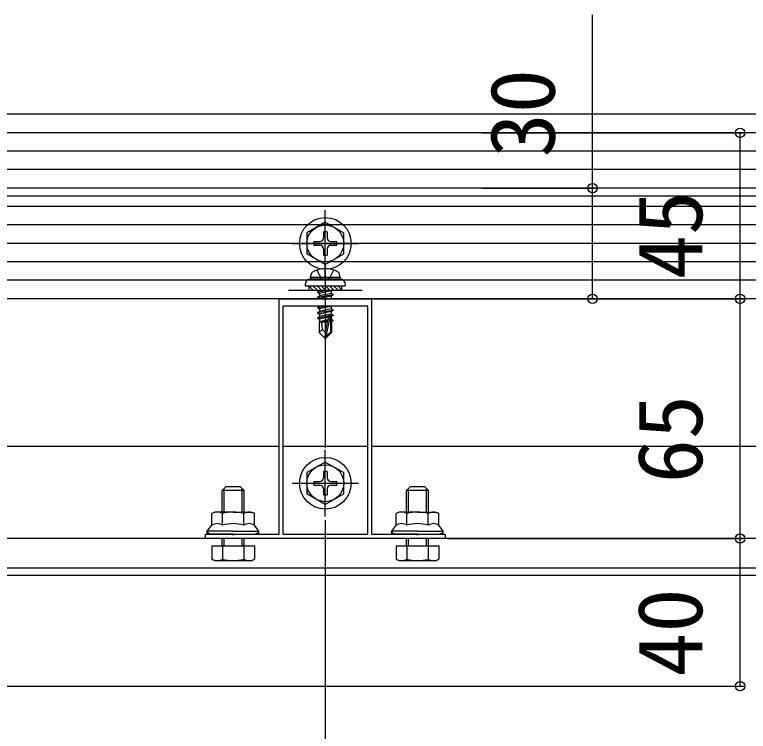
# Model space of a CAD drawing. Units: millimetres, scale not verified. Extents: x -1050 to 1050, y -1570 to 1562.
# Drawn here: x -321.7 to -122.8, y -412.2 to -218 of the extents above; entities that cross this region are included whole.
import ezdxf
from ezdxf.enums import TextEntityAlignment as Align

# ---------------------------------------------------------------- set-up
doc = ezdxf.new("R2010")
doc.units = ezdxf.units.MM
doc.header["$LTSCALE"] = 8
for name, color, linetype in [('0-2_YKK_11', 7, 'Continuous'), ('0-4_YKK_12', 2, 'Continuous'), ('0-5_YKK_13', 4, 'Continuous'), ('0-6_YKK_D', 6, 'Continuous')]:
    doc.layers.add(name, color=color, linetype=linetype)
doc.styles.add('ＭＳ ゴシック', font='')
doc.styles.get('ＭＳ ゴシック').set_extended_font_data('MS Gothic')

msp = doc.modelspace()

# ---------------------------------------------------------------- linework, layer by layer
at = {"layer": '0-2_YKK_11'}
for points in [[(-204.999, -360), (-269.999, -360), (-269.999, -358.8), (-262.957, -358.8), (-262.774, -358.92), (-262.224, -358.92), (-262.041, -358.8), (-249.999, -358.8), (-249.999, -295), (-237.957, -295), (-237.774, -295.12), (-237.224, -295.12), (-237.041, -295), (-224.999, -295), (-224.999, -358.8), (-212.957, -358.8), (-212.774, -358.92), (-212.224, -358.92), (-212.041, -358.8), (-204.999, -358.8)], [(-248.999, -297), (-248.999, -358.8), (-225.999, -358.8), (-225.999, -297)]]:
    msp.add_lwpolyline(points, close=True, dxfattribs=at)
at = {"layer": '0-4_YKK_12'}
for p, q in [((789.985, -245), (-524.999, -245)), ((474.001, -250), (-448.999, -250)), ((474.001, -255), (-448.999, -255)), ((440.001, -260), (-414.999, -260)), ((424.501, -267.2), (-399.499, -267.2)), ((425.501, -290), (-399.499, -290)), ((-249.999, -335), (-449.999, -335)), ((-225.999, -335), (-248.999, -335)), ((0.001, -335), (-224.999, -335)), ((475.001, -360), (-449.999, -360)), ((475.001, -368), (-449.999, -368)), ((475.001, -370), (-449.999, -370))]:
    msp.add_line(p, q, dxfattribs=at)
at = {"layer": '0-5_YKK_13'}
for p, q in [((440.001, -260), (-414.999, -260)), ((471.134, -265), (-446.132, -265)), ((457.501, -265), (-432.499, -265)), ((457.501, -270), (-432.499, -270)), ((-237.499, -289), (-237.499, -271)), ((-237.499, -274.25), (-242.499, -277.137)), ((-237.499, -274.25), (-232.499, -277.137)), ((457.501, -275), (-432.499, -275)), ((-242.499, -277.137), (-242.499, -282.863)), ((-237.999, -276.85), (-237.999, -278.5)), ((-236.999, -276.85), (-237.999, -276.85)), ((-236.999, -276.85), (-236.999, -278.5)), ((-232.499, -282.863), (-232.499, -277.137)), ((457.501, -280), (-432.499, -280)), ((-246.499, -280), (-228.499, -280)), ((-240.649, -279.5), (-238.999, -279.5)), ((-240.649, -279.5), (-240.649, -280.5)), ((-240.649, -280.5), (-238.999, -280.5)), ((-235.999, -279.5), (-234.349, -279.5)), ((-235.999, -280.5), (-234.349, -280.5)), ((-234.349, -280.5), (-234.349, -279.5)), ((-237.999, -281.5), (-237.999, -283.15)), ((-236.999, -281.5), (-236.999, -283.15)), ((-237.499, -285.75), (-242.499, -282.863)), ((-237.999, -283.15), (-236.999, -283.15)), ((-237.499, -285.75), (-232.499, -282.863)), ((457.501, -285), (-432.499, -285)), ((-237.499, -285.8), (-237.499, -306.7)), ((-241.499, -289.2), (-241.358, -288.398)), ((-233.499, -289.2), (-233.641, -288.398)), ((457.501, -290), (-432.499, -290)), ((-233.499, -289.2), (-241.499, -289.2)), ((-241.499, -289.2), (-241.411, -289.7)), ((-233.499, -289.7), (-241.499, -289.7)), ((-233.587, -289.7), (-241.411, -289.7)), ((-233.499, -289.2), (-233.587, -289.7)), ((-242.999, -291.2), (-242.999, -291.5)), ((-241.999, -291.5), (-241.999, -292.7)), ((-241.979, -291.5), (-240.779, -292.7)), ((-240.857, -291.5), (-239.657, -292.7)), ((-239.734, -291.5), (-238.534, -292.7)), ((-238.612, -291.5), (-237.412, -292.7)), ((-237.489, -291.5), (-236.289, -292.7)), ((-236.367, -291.5), (-235.167, -292.7)), ((-235.244, -291.5), (-234.044, -292.7)), ((-234.122, -291.5), (-232.999, -292.623)), ((-247.499, -292.7), (-227.499, -292.7)), ((-241.999, -292.603), (-241.902, -292.7)), ((-236.299, -292.7), (-239.599, -293.25)), ((-239.599, -293.15), (-236.899, -292.7)), ((-239.599, -293.15), (-239.049, -292.832)), ((-239.599, -293.15), (-239.599, -293.25)), ((-239.599, -293.25), (-239.049, -293.568)), ((-239.599, -294.55), (-235.399, -293.85)), ((-235.399, -293.95), (-239.599, -294.65)), ((-239.599, -294.55), (-239.049, -294.232)), ((-238.462, -292.7), (-239.049, -292.832)), ((-239.049, -292.7), (-239.049, -292.832)), ((-235.949, -293.532), (-239.049, -294.232)), ((-239.049, -293.568), (-239.049, -294.232)), ((-235.949, -292.868), (-235.949, -293.532)), ((-235.399, -293.85), (-235.949, -293.532)), ((-235.949, -294.268), (-235.949, -294.932)), ((-235.399, -293.85), (-235.399, -293.95)), ((-239.599, -294.55), (-239.599, -294.65)), ((-239.599, -294.65), (-239.049, -294.968)), ((-239.049, -294.968), (-239.049, -295)), ((-237.323, -295.243), (-237.554, -295.295)), ((-236.899, -297), (-239.599, -297.45)), ((-239.599, -297.35), (-237.499, -297)), ((-239.599, -297.35), (-239.049, -297.032)), ((-239.599, -297.35), (-239.599, -297.45)), ((-239.599, -297.45), (-239.049, -297.768)), ((-239.599, -298.75), (-235.399, -298.05)), ((-235.399, -298.15), (-239.599, -298.85)), ((-239.599, -298.75), (-239.049, -298.432)), ((-238.905, -297), (-239.049, -297.032)), ((-239.049, -297), (-239.049, -297.032)), ((-235.949, -297.732), (-239.049, -298.432)), ((-239.049, -297.768), (-239.049, -298.432)), ((-235.949, -297.068), (-235.949, -297.732)), ((-235.399, -298.05), (-235.949, -297.732)), ((-235.399, -298.05), (-235.399, -298.15)), ((-239.599, -298.75), (-239.599, -298.85)), ((-239.599, -298.85), (-239.049, -299.168)), ((-239.599, -300.15), (-236.574, -299.646)), ((-236.601, -299.75), (-239.599, -300.25)), ((-239.599, -300.15), (-239.049, -299.832)), ((-239.599, -300.15), (-239.599, -300.25)), ((-239.599, -300.25), (-239.049, -300.568)), ((-235.949, -299.132), (-239.049, -299.832)), ((-239.049, -299.168), (-239.049, -299.832)), ((-236.659, -300.028), (-239.049, -300.568)), ((-236.59, -299.693), (-237.499, -304.078)), ((-236.167, -299.577), (-237.349, -305.276)), ((-236.167, -299.578), (-235.399, -299.45)), ((-235.399, -299.55), (-236.112, -299.669)), ((-236.099, -299.748), (-236.099, -304.026)), ((-235.949, -298.468), (-235.949, -299.132)), ((-235.399, -299.45), (-235.949, -299.132)), ((-235.949, -299.868), (-235.949, -300.532)), ((-235.399, -299.45), (-235.399, -299.55)), ((-239.199, -301.3), (-239.049, -301.232)), ((-239.199, -301.3), (-239.199, -304.15)), ((-236.923, -301.3), (-239.199, -301.3)), ((-239.049, -300.568), (-239.049, -301.232)), ((-236.804, -300.725), (-239.049, -301.232)), ((-236.864, -301.017), (-238.582, -301.3)), ((-236.919, -301.284), (-237.003, -301.3)), ((-235.949, -300.532), (-236.102, -300.567)), ((-235.499, -300.792), (-236.099, -300.891)), ((-235.499, -301.008), (-236.099, -301.124)), ((-235.799, -301.3), (-236.099, -301.3)), ((-235.499, -300.792), (-235.949, -300.532)), ((-235.499, -301.008), (-235.799, -301.181)), ((-235.799, -301.181), (-235.799, -304.15)), ((-235.499, -300.792), (-235.499, -301.008)), ((-238.242, -303.347), (-239.199, -304.15)), ((-237.649, -305.7), (-239.199, -304.15)), ((-237.499, -304.078), (-237.649, -305.7)), ((-237.499, -304.078), (-237.499, -305.7)), ((-236.099, -304.026), (-237.349, -305.276)), ((-237.349, -305.7), (-235.799, -304.15)), ((-236.099, -304.026), (-235.799, -304.15)), ((-237.649, -305.7), (-237.349, -305.7)), ((-237.349, -305.276), (-237.349, -305.7)), ((-237.499, -354), (-237.499, -336)), ((-237.499, -339.25), (-242.499, -342.137)), ((-237.499, -339.25), (-232.499, -342.137)), ((-242.499, -342.137), (-242.499, -347.863)), ((-237.999, -341.85), (-237.999, -343.5)), ((-236.999, -341.85), (-237.999, -341.85)), ((-236.999, -341.85), (-236.999, -343.5)), ((-232.499, -347.863), (-232.499, -342.137)), ((-246.499, -345), (-228.499, -345)), ((-240.649, -344.5), (-238.999, -344.5)), ((-240.649, -344.5), (-240.649, -345.5)), ((-240.649, -345.5), (-238.999, -345.5)), ((-235.999, -344.5), (-234.349, -344.5)), ((-235.999, -345.5), (-234.349, -345.5)), ((-234.349, -345.5), (-234.349, -344.5)), ((-259.499, -347), (-265.499, -347)), ((-264.959, -352.8), (-264.959, -346.46)), ((-260.039, -352.8), (-260.039, -346.46)), ((-237.499, -350.75), (-242.499, -347.863)), ((-237.999, -346.5), (-237.999, -348.15)), ((-237.999, -348.15), (-236.999, -348.15)), ((-237.499, -350.75), (-232.499, -347.863)), ((-236.999, -346.5), (-236.999, -348.15)), ((-209.499, -347), (-215.499, -347)), ((-214.959, -352.8), (-214.959, -346.46)), ((-210.039, -352.8), (-210.039, -346.46)), ((-267.499, -352.8), (-268.273, -353.247)), ((-268.273, -356.4), (-268.273, -353.247)), ((-262.499, -352.8), (-267.499, -352.8)), ((-265.386, -356.4), (-265.386, -353.247)), ((-262.499, -352.8), (-257.499, -352.8)), ((-259.612, -356.4), (-259.612, -353.247)), ((-257.499, -352.8), (-256.726, -353.247)), ((-256.726, -356.4), (-256.726, -353.247)), ((-217.499, -352.8), (-218.273, -353.247)), ((-218.273, -356.4), (-218.273, -353.247)), ((-212.499, -352.8), (-217.499, -352.8)), ((-215.386, -356.4), (-215.386, -353.247)), ((-212.499, -352.8), (-207.499, -352.8)), ((-209.612, -356.4), (-209.612, -353.247)), ((-207.499, -352.8), (-206.726, -353.247)), ((-206.726, -356.4), (-206.726, -353.247)), ((-269.499, -358.8), (-269.499, -358)), ((-255.499, -358.8), (-255.499, -358)), ((-219.499, -358.8), (-219.499, -358)), ((-205.499, -358.8), (-205.499, -358)), ((-262.499, -358.8), (-269.499, -358.8)), ((-265.499, -362), (-265.499, -360)), ((-264.959, -362), (-264.959, -360)), ((-262.499, -358.8), (-255.499, -358.8)), ((-260.039, -362), (-260.039, -360)), ((-259.499, -362), (-259.499, -360)), ((-212.499, -358.8), (-219.499, -358.8)), ((-215.499, -362), (-215.499, -360)), ((-214.959, -362), (-214.959, -360)), ((-212.499, -358.8), (-205.499, -358.8)), ((-210.039, -362), (-210.039, -360)), ((-209.499, -362), (-209.499, -360)), ((-268.273, -362), (-268.273, -365.553)), ((-265.386, -362), (-265.386, -365.553)), ((-259.612, -362), (-259.612, -365.553)), ((-218.273, -362), (-218.273, -365.553)), ((-215.386, -362), (-215.386, -365.553)), ((-209.612, -362), (-209.612, -365.553)), ((-267.499, -366), (-268.273, -365.553)), ((-257.499, -366), (-267.499, -366)), ((-257.499, -366), (-256.726, -365.553)), ((-217.499, -366), (-218.273, -365.553)), ((-207.499, -366), (-217.499, -366)), ((-207.499, -366), (-206.726, -365.553))]:
    msp.add_line(p, q, dxfattribs=at)
for points in [[(457.501, -265), (457.501, -295), (-432.499, -295)], [(-239.757, -287.205), (-238.644, -289.437), (-237.499, -290.046)], [(-235.241, -287.205), (-236.354, -289.437), (-237.499, -290.046)], [(-242.999, -291.5), (-231.999, -291.5), (-231.999, -291.2)], [(-241.999, -292.7), (-232.999, -292.7), (-232.999, -291.5)], [(-235.659, -292.7), (-235.949, -292.868), (-239.049, -293.568)], [(-235.399, -293.95), (-235.949, -294.268), (-239.049, -294.968)], [(-235.832, -295), (-235.949, -294.932), (-236.248, -295)], [(-235.832, -297), (-235.949, -297.068), (-239.049, -297.768)], [(-235.399, -298.15), (-235.949, -298.468), (-239.049, -299.168)], [(-235.399, -299.55), (-235.949, -299.868), (-236.099, -299.901)], [(-237.499, -304.078), (-238.242, -303.347), (-238.399, -301.3)], [(-265.499, -352.8), (-265.499, -347), (-264.499, -346)], [(-259.499, -352.8), (-259.499, -347), (-260.499, -346), (-264.499, -346)], [(-215.499, -352.8), (-215.499, -347), (-214.499, -346)], [(-209.499, -352.8), (-209.499, -347), (-210.499, -346), (-214.499, -346)], [(-262.499, -358), (-269.499, -358), (-268.273, -356.4)], [(-262.499, -358), (-255.499, -358), (-256.726, -356.4)], [(-212.499, -358), (-219.499, -358), (-218.273, -356.4)], [(-212.499, -358), (-205.499, -358), (-206.726, -356.4)], [(-268.273, -362), (-256.726, -362), (-256.726, -365.553)], [(-218.273, -362), (-206.726, -362), (-206.726, -365.553)]]:
    msp.add_lwpolyline(points, dxfattribs=at)
for centre, radius in [((-237.499, -280), 7), ((-237.499, -280), 5), ((-237.499, -345), 7), ((-237.499, -345), 5)]:
    msp.add_circle(centre, radius, dxfattribs=at)
for centre, radius, start, end in [((-238.999, -278.5), 1, 270, 0), ((-235.999, -278.5), 1, 180, 270), ((-238.999, -281.5), 1, 0, 90), ((-235.999, -281.5), 1, 90, 180), ((-240.471, -288.554), 0.9, 122.05588, 170), ((-237.499, -293.3), 6.5, 57.94412, 122.05588), ((-234.527, -288.554), 0.9, 10, 57.94412), ((-241.499, -291.2), 1.5, 90, 180), ((-233.499, -291.2), 1.5, 0, 90), ((-236.347, -299.748), 0.248, 0, 167.19096), ((-238.999, -343.5), 1, 270, 0), ((-235.999, -343.5), 1, 180, 270), ((-238.999, -346.5), 1, 0, 90), ((-235.999, -346.5), 1, 90, 180), ((-266.829, -355.356), 2.556, 55.61575, 124.38425), ((-262.499, -362.353), 9.553, 90, 107.58795), ((-262.499, -362.353), 9.553, 72.41205, 90), ((-258.169, -355.356), 2.556, 55.61575, 124.38425), ((-216.829, -355.356), 2.556, 55.61575, 124.38425), ((-212.499, -362.353), 9.553, 90, 107.58795), ((-212.499, -362.353), 9.553, 72.41205, 90), ((-208.169, -355.356), 2.556, 55.61575, 124.38425), ((-266.829, -358.509), 2.556, 55.61575, 124.38425), ((-262.499, -365.507), 9.553, 90, 107.58795), ((-262.499, -365.507), 9.553, 72.41205, 90), ((-258.169, -358.509), 2.556, 55.61575, 124.38425), ((-216.829, -358.509), 2.556, 55.61575, 124.38425), ((-212.499, -365.507), 9.553, 90, 107.58795), ((-212.499, -365.507), 9.553, 72.41205, 90), ((-208.169, -358.509), 2.556, 55.61575, 124.38425), ((-266.829, -363.444), 2.556, 235.61575, 304.38425), ((-262.499, -356.447), 9.553, 252.41205, 287.58795), ((-258.169, -363.444), 2.556, 235.61575, 304.38425), ((-216.829, -363.444), 2.556, 235.61575, 304.38425), ((-212.499, -356.447), 9.553, 252.41205, 287.58795), ((-208.169, -363.444), 2.556, 235.61575, 304.38425)]:
    msp.add_arc(centre, radius, start, end, dxfattribs=at)
for centre, start_param, end_param in [((-267.999, -358), 3.1415927, 4.712389), ((-256.999, -358), 4.712389, 6.2831853), ((-217.999, -358), 3.1415927, 4.712389), ((-206.999, -358), 4.712389, 6.2831853)]:
    msp.add_ellipse(centre, major_axis=(1.5, 0), ratio=0.533333, start_param=start_param, end_param=end_param, dxfattribs=at)
at = {"layer": '0-6_YKK_D'}
for p, q in [((-194.999, -250), (-123.999, -250)), ((-124.999, -295), (-124.999, -250)), ((-194.999, -265), (-163.999, -265)), ((-237.499, -289), (-237.499, -335.5)), ((-224.299, -295), (-123.999, -295)), ((-194.999, -295), (-123.999, -295)), ((-194.999, -295), (-163.999, -295)), ((-124.999, -360), (-124.999, -295)), ((-237.499, -355), (-237.499, -521)), ((-237.499, -355), (-237.499, -521)), ((-204.299, -360), (-123.999, -360)), ((-124.999, -400), (-124.999, -360)), ((-448.499, -400), (-123.999, -400))]:
    msp.add_line(p, q, dxfattribs=at)
msp.add_lwpolyline([(-164.999, -295), (-164.999, -265), (-164.999, -217.991)], dxfattribs=at)
for centre in [(-124.999, -250), (-164.999, -265), (-164.999, -295), (-124.999, -295), (-124.999, -295), (-124.999, -360), (-124.999, -360), (-124.999, -400)]:
    msp.add_circle(centre, 1.275, dxfattribs=at)

# ---------------------------------------------------------------- texts
at = {"layer": '0-6_YKK_D', "style": 'ＭＳ ゴシック'}
for s, p in [('30', (-169.999, -256.673)), ('45', (-129.999, -289.682)), ('65', (-129.999, -345.023)), ('40', (-129.999, -397.455))]:
    msp.add_text(s, height=17.6, rotation=90, dxfattribs=at).set_placement(p, align=Align.BOTTOM_LEFT)

doc.saveas('drawing.dxf')
